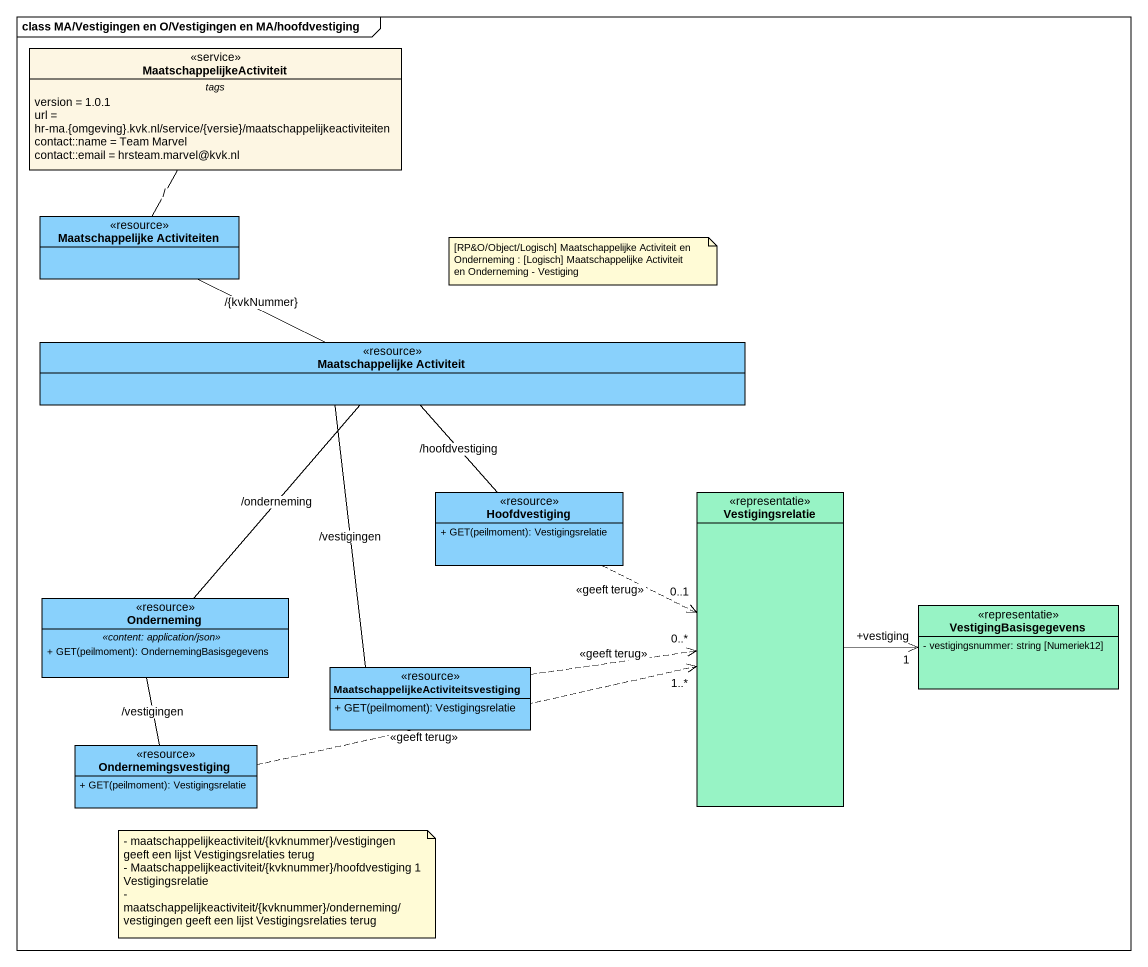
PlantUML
@startuml
mainframe class MA/Vestigingen en O/Vestigingen en MA/hoofdvestiging
hide circle
hide empty members
skinparam classAttributeIconSize 0
class MaatschappelijkeActiviteit <<service>> {
  -- tags --
  version = 1.0.1
  url = hr-ma.{omgeving}.kvk.nl/service/{versie}/maatschappelijkeactiviteiten
  contact::name = Team Marvel
  contact::email = hrsteam.marvel@kvk.nl
}
class "Maatschappelijke Activiteiten" as Maatschappelijke <<resource>> #89D1FC
class "Maatschappelijke Activiteit" as Maatschappelijke_Activiteit <<resource>> #89D1FC
class Hoofdvestiging <<resource>> #89D1FC {
  + GET(peilmoment): Vestigingsrelatie
}
class Vestigingsrelatie <<representatie>> #97F3C5
class Onderneming <<resource>> #89D1FC {
  .. <<content: application/json>> ..
  + GET(peilmoment): OndernemingBasisgegevens
}
class VestigingBasisgegevens <<representatie>> #97F3C5 {
  - vestigingsnummer: string [Numeriek12]
}
class "MaatschappelijkeActiviteitsvestiging" as MaatschappelijkeActiviteitsv <<resource>> #89D1FC {
  + GET(peilmoment): Vestigingsrelatie
}
class Ondernemingsvestiging <<resource>> #89D1FC {
  + GET(peilmoment): Vestigingsrelatie
}
MaatschappelijkeActiviteit -- Maatschappelijke : /
Maatschappelijke -right- Maatschappelijke_Activiteit : /{kvkNummer}
Maatschappelijke_Activiteit -- Hoofdvestiging : /hoofdvestiging
Maatschappelijke_Activiteit -- Onderneming : /onderneming
Maatschappelijke_Activiteit -- MaatschappelijkeActiviteitsv : /vestigingen
Hoofdvestiging .right.> "0..1" Vestigingsrelatie : <<geeft terug>>
Vestigingsrelatie -right-> "+vestiging\n1" VestigingBasisgegevens
Onderneming -- Ondernemingsvestiging : /vestigingen
MaatschappelijkeActiviteitsv .right.> "0..*" Vestigingsrelatie : <<geeft terug>>
Ondernemingsvestiging .right.> "1..*" Vestigingsrelatie : <<geeft terug>>
note as N1
  [RP&O/Object/Logisch] Maatschappelijke Activiteit en Onderneming : [Logisch] Maatschappelijke Activiteit en Onderneming - Vestiging
end note
note as N2
  - maatschappelijkeactiviteit/{kvknummer}/vestigingen geeft een lijst Vestigingsrelaties terug
  - Maatschappelijkeactiviteit/{kvknummer}/hoofdvestiging 1 Vestigingsrelatie
  - maatschappelijkeactiviteit/{kvknummer}/onderneming/vestigingen geeft een lijst Vestigingsrelaties terug
end note
@enduml
